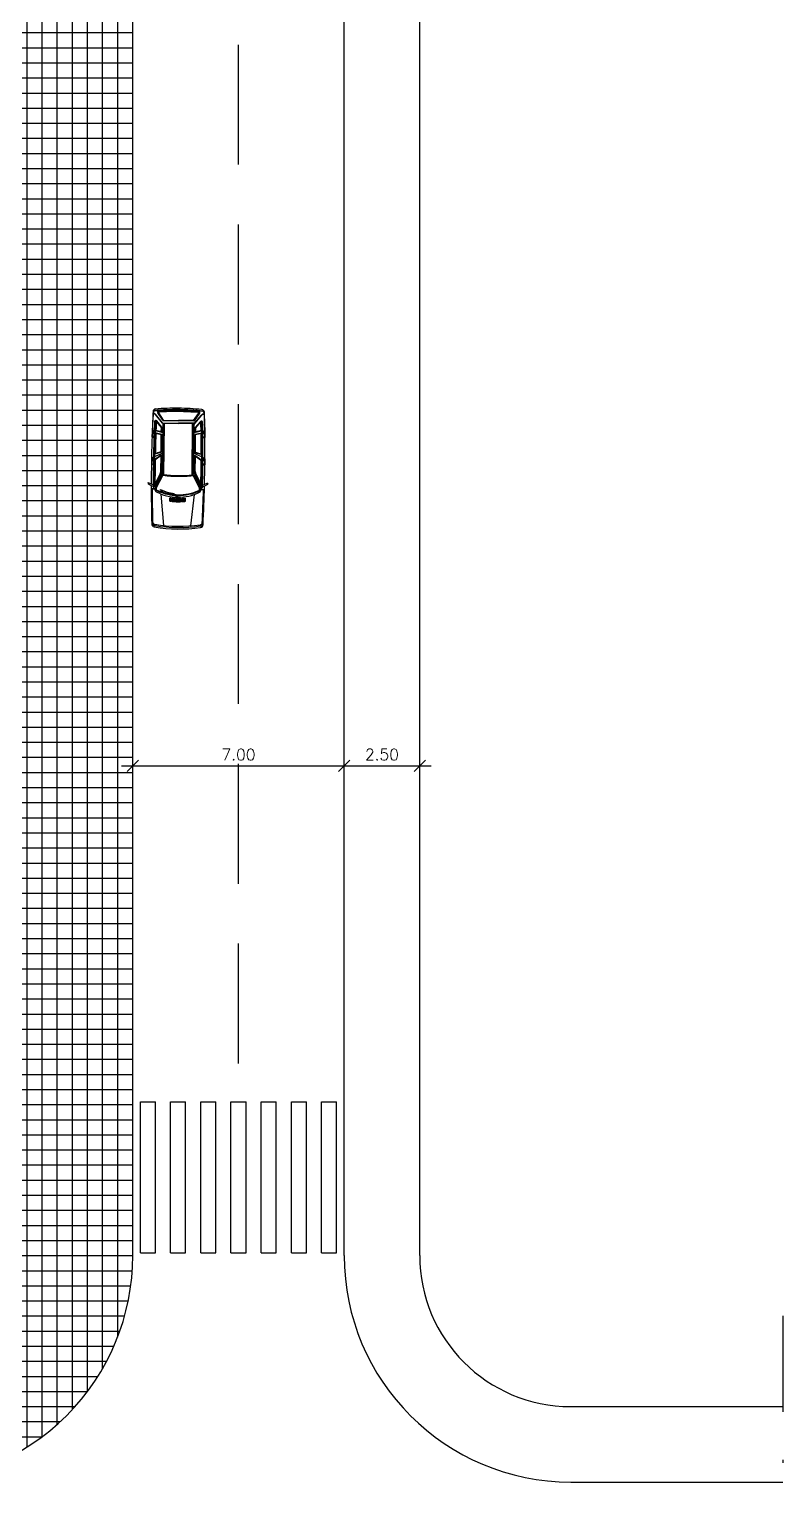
# Model space of a CAD drawing. Header units: millimetres. Extents: x 71 to 407, y 12 to 405.
# Drawn here: x 382.1 to 407.06, y 142.07 to 190.31 of the extents above; entities that cross this region are included whole.
import ezdxf

# ---------------------------------------------------------------- set-up
doc = ezdxf.new("R2010")
doc.units = ezdxf.units.MM
doc.header["$LTSCALE"] = 0.25
doc.linetypes.add('DASHDOT', pattern=[25.4, 12.7, -6.35, 0, -6.35])
doc.linetypes.add('HIDDEN', pattern=[9.525, 6.35, -3.175])
for name, color, linetype in [('CALCADAS', 250, 'Continuous'), ('COTAS', 240, 'Continuous'), ('EXTERN', 7, 'Continuous'), ('EXTERN-I', 251, 'Continuous'), ('PISO-CONCRETO', 8, 'Continuous')]:
    doc.layers.add(name, color=color, linetype=linetype)
doc.styles.get("Standard").update_dxf_attribs({"font": 'romans.shx'})
doc.dimstyles.new('250', dxfattribs={"dimscale": 2.5, "dimtxt": 0.15, "dimasz": 0.15, "dimexe": 0.15, "dimexo": 0.15, "dimgap": 0.075, "dimtad": 1, "dimzin": 4, "dimdsep": 46, "dimtxsty": 'Standard', "dimblk1": 'OBLIQUE', "dimblk2": 'OBLIQUE', "dimsah": 1, "dimcen": 0.09, "dimdle": 0.15, "dimclrd": 256, "dimclre": 256, "dimclrt": 7, "dimadec": 0, "dimazin": 0, "dimtfac": 1, "dimtmove": 2, "dimatfit": 3, "dimldrblk": 'ORIGIN', "dimfxl": 1, "dimtolj": 1, "dimtzin": 4, "dimlwd": -1, "dimarcsym": 0})

# ---------------------------------------------------------------- blocks, each defined once
blk = doc.blocks.new('_OBLIQUE')
at = {"color": 0, "linetype": 'ByBlock'}
blk.add_line((-0.5, -0.5), (0.5, 0.5), dxfattribs=at)
blk = doc.blocks.new('*D23')
at = {"layer": 'COTAS'}
blk.add_line((385.157, 165.91), (392.907, 165.91), dxfattribs=at)
at = {"layer": 'DEFPOINTS', "color": 0}
for p in [(385.532, 165.91), (392.532, 165.91), (392.532, 165.91)]:
    blk.add_point(p, dxfattribs=at)
at = {"layer": 'COTAS', "xscale": 0.375, "yscale": 0.375, "zscale": 0.375, "rotation": 180}
blk.add_blockref('_OBLIQUE', (385.532, 165.91), dxfattribs=at)
at = {"layer": 'COTAS', "xscale": 0.375, "yscale": 0.375, "zscale": 0.375}
blk.add_blockref('_OBLIQUE', (392.532, 165.91), dxfattribs=at)
at = {"layer": 'COTAS', "color": 7, "insert": (389.032, 166.285), "char_height": 0.375, "attachment_point": 5}
blk.add_mtext('\\A1;7.00', dxfattribs=at)
blk = doc.blocks.new('_Origin')
at = {"color": 0, "linetype": 'ByBlock', "lineweight": -2}
blk.add_line((0, 0), (-1, 0), dxfattribs=at)
blk.add_circle((0, 0), 0.5, dxfattribs=at)
blk = doc.blocks.new('*D24')
at = {"layer": 'COTAS'}
blk.add_line((392.157, 165.91), (395.407, 165.91), dxfattribs=at)
at = {"layer": 'DEFPOINTS', "color": 0}
for p in [(392.532, 165.91), (395.032, 165.91), (395.032, 165.91)]:
    blk.add_point(p, dxfattribs=at)
at = {"layer": 'COTAS', "xscale": 0.375, "yscale": 0.375, "zscale": 0.375, "rotation": 180}
blk.add_blockref('_OBLIQUE', (392.532, 165.91), dxfattribs=at)
at = {"layer": 'COTAS', "xscale": 0.375, "yscale": 0.375, "zscale": 0.375}
blk.add_blockref('_OBLIQUE', (395.032, 165.91), dxfattribs=at)
at = {"layer": 'COTAS', "color": 7, "insert": (393.782, 166.285), "char_height": 0.375, "attachment_point": 5}
blk.add_mtext('\\A1;2.50', dxfattribs=at)

msp = doc.modelspace()

# ---------------------------------------------------------------- hatches: boundary and pattern name
at = {"layer": 'PISO-CONCRETO'}
h = msp.add_hatch(dxfattribs=at)
h.set_pattern_fill('_USER', color=256, scale=0.5, style=0, double=1, pattern_type=0)
h.set_pattern_definition([(0, (311.53186, 147.1925), (0, 0.5), []), (90, (311.53186, 147.1925), (-0.5, 3e-17), [])])
edge = h.paths.add_edge_path()
edge.add_arc((378.032, 149.693), 7.5, 270, 360)
edge.add_line((385.532, 149.693), (385.532, 253.993))
edge.add_arc((378.032, 253.993), 7.5, 0, 90)
edge.add_line((378.032, 261.493), (245.032, 261.493))
edge.add_arc((245.032, 253.993), 7.5, 90, 180)
edge.add_line((237.532, 253.993), (237.532, 149.693))
edge.add_arc((245.032, 149.693), 7.5, 180, 270)
edge.add_line((245.032, 142.193), (378.032, 142.193))
edge = h.paths.add_edge_path(flags=16)
edge.add_arc((378.032, 149.693), 2.5, 270, 360)
edge.add_line((380.532, 149.693), (380.532, 253.993))
edge.add_arc((378.032, 253.993), 2.5, 0, 90)
edge.add_line((378.032, 256.493), (245.032, 256.493))
edge.add_arc((245.032, 253.993), 2.5, 90, 180)
edge.add_line((242.532, 253.993), (242.532, 149.693))
edge.add_arc((245.032, 149.693), 2.5, 180, 270)
edge.add_line((245.032, 147.193), (378.032, 147.193))

# ---------------------------------------------------------------- linework, layer by layer
at = {"layer": 'CALCADAS'}
for p, q in [((392.532, 149.693), (392.532, 253.993)), ((395.032, 149.693), (395.032, 253.993)), ((385.782, 149.789), (385.782, 154.789)), ((385.782, 154.789), (386.282, 154.789)), ((386.282, 149.789), (386.282, 154.789)), ((386.782, 149.789), (386.782, 154.789)), ((386.782, 154.789), (387.282, 154.789)), ((387.282, 149.789), (387.282, 154.789)), ((387.782, 149.789), (387.782, 154.789)), ((387.782, 154.789), (388.282, 154.789)), ((388.282, 149.789), (388.282, 154.789)), ((388.782, 149.789), (388.782, 154.789)), ((388.782, 154.789), (389.282, 154.789)), ((389.282, 149.789), (389.282, 154.789)), ((389.782, 149.789), (389.782, 154.789)), ((389.782, 154.789), (390.282, 154.789)), ((390.282, 149.789), (390.282, 154.789)), ((390.782, 149.789), (390.782, 154.789)), ((390.782, 154.789), (391.282, 154.789)), ((391.282, 149.789), (391.282, 154.789)), ((391.782, 149.789), (391.782, 154.789)), ((391.782, 154.789), (392.282, 154.789)), ((392.282, 149.789), (392.282, 154.789)), ((385.782, 149.789), (386.282, 149.789)), ((386.782, 149.789), (387.282, 149.789)), ((387.782, 149.789), (388.282, 149.789)), ((388.782, 149.789), (389.282, 149.789)), ((389.782, 149.789), (390.282, 149.789)), ((390.782, 149.789), (391.282, 149.789)), ((391.782, 149.789), (392.282, 149.789)), ((400.032, 144.693), (407.058, 144.693)), ((400.032, 142.193), (407.058, 142.193))]:
    msp.add_line(p, q, dxfattribs=at)
at = {"layer": 'CALCADAS', "linetype": 'HIDDEN', "ltscale": 2.5}
msp.add_line((389.032, 156.055), (389.032, 199.682), dxfattribs=at)
at = {"layer": 'CALCADAS', "linetype": 'DASHDOT'}
msp.add_line((407.058, 147.693), (407.058, 126.345), dxfattribs=at)
at = {"layer": 'CALCADAS'}
msp.add_lwpolyline([(378.032, 142.193, 0.414214), (385.532, 149.693), (385.532, 253.993, 0.414214), (378.032, 261.493), (245.032, 261.493, 0.414214), (237.532, 253.993), (237.532, 149.693, 0.414214), (245.032, 142.193)], format="xyb", close=True, dxfattribs=at)
for radius in [7.5, 5]:
    msp.add_arc((400.032, 149.693), radius, 180, 270, dxfattribs=at)
at = {"layer": 'EXTERN', "color": 133}
for p, q in [((386.169, 176.999), (386.167, 176.799)), ((387.922, 176.979), (387.92, 176.779)), ((386.148, 176.097), (386.146, 175.897)), ((387.922, 176.077), (387.92, 175.877)), ((386.04, 175.292), (386.032, 175.274)), ((386.032, 175.274), (386.042, 175.247)), ((386.04, 175.292), (386.143, 175.247)), ((386.042, 175.247), (386.143, 175.196)), ((388.008, 175.224), (387.906, 175.176)), ((388.011, 175.269), (387.907, 175.226)), ((388.019, 175.251), (388.008, 175.224)), ((388.011, 175.269), (388.019, 175.251))]:
    msp.add_line(p, q, dxfattribs=at)
for centre, radius, start, end in [((435.291, 175.207), 49.148, 177.1475, 177.8994), ((386.284, 177.649), 0.08, 94.2539, 177.1475), ((386.949, 168.702), 9.051, 89.335, 94.2539), ((386.949, 168.702), 9.051, 84.5287, 89.335), ((387.803, 177.613), 0.1, 3.6687, 84.5287), ((338.771, 176.327), 49.148, 0.7706, 1.5062), ((435.291, 175.207), 49.148, 178.1505, 178.9538), ((386.177, 176.799), 0.01, 179.335, 215.5528), ((386.179, 176.999), 0.01, 107.6465, 179.335), ((387.912, 176.979), 0.01, 359.335, 71.0235), ((387.91, 176.779), 0.01, 323.1172, 359.335), ((338.771, 176.327), 49.148, 359.7162, 0.5194), ((386.158, 176.097), 0.01, 133.1898, 179.335), ((387.912, 176.077), 0.01, 359.335, 45.4802), ((435.291, 175.207), 49.148, 179.2025, 179.954), ((386.156, 175.897), 0.01, 179.335, 217.2906), ((338.771, 176.327), 49.148, 358.716, 359.4675), ((387.91, 175.877), 0.01, 321.3794, 359.335), ((435.291, 175.207), 49.148, 180.0129, 181.4974), ((338.771, 176.327), 49.148, 357.1725, 358.6571), ((386.26, 173.922), 0.1, 179.335, 260.2583), ((387.064, 178.607), 4.854, 260.2583, 278.4117), ((387.76, 173.904), 0.1, 278.4117, 359.335)]:
    msp.add_arc(centre, radius, start, end, dxfattribs=at)
at = {"layer": 'EXTERN-I', "color": 133}
for p, q in [((386.208, 177.563), (386.176, 177.009)), ((386.218, 177.633), (386.212, 177.573)), ((386.218, 177.633), (386.219, 177.653)), ((386.515, 177.257), (386.281, 177.547)), ((386.519, 177.267), (386.286, 177.557)), ((386.523, 177.353), (386.357, 177.604)), ((386.535, 177.353), (386.378, 177.59)), ((386.552, 177.363), (386.398, 177.597)), ((387.024, 177.716), (387.024, 177.738)), ((387.024, 177.716), (387.084, 177.715)), ((387.079, 177.743), (387.029, 177.743)), ((387.034, 177.726), (387.034, 177.733)), ((387.074, 177.733), (387.034, 177.733)), ((387.034, 177.726), (387.074, 177.725)), ((387.074, 177.725), (387.074, 177.733)), ((387.084, 177.715), (387.084, 177.738)), ((387.547, 177.351), (387.707, 177.582)), ((387.564, 177.341), (387.726, 177.575)), ((387.577, 177.341), (387.748, 177.588)), ((387.578, 177.254), (387.818, 177.539)), ((387.888, 177.613), (387.887, 177.633)), ((387.888, 177.613), (387.892, 177.554)), ((387.896, 177.543), (387.915, 176.988)), ((386.478, 177.119), (386.319, 177.317)), ((386.493, 177.124), (386.325, 177.333)), ((386.476, 176.981), (386.478, 177.119)), ((386.491, 176.962), (386.493, 177.124)), ((386.516, 175.671), (386.534, 177.236)), ((386.519, 177.267), (387.049, 177.26)), ((386.526, 175.67), (386.545, 177.256)), ((386.535, 177.346), (387.05, 177.34)), ((386.545, 175.556), (386.565, 177.256)), ((386.545, 177.256), (387.048, 177.25)), ((386.565, 177.356), (387.05, 177.35)), ((386.565, 175.555), (386.585, 177.256)), ((387.552, 177.245), (387.048, 177.25)), ((387.578, 177.254), (387.049, 177.26)), ((387.535, 177.345), (387.05, 177.35)), ((387.564, 177.334), (387.05, 177.34)), ((387.493, 175.545), (387.512, 177.245)), ((387.513, 175.544), (387.532, 177.245)), ((387.534, 175.659), (387.552, 177.245)), ((387.544, 175.659), (387.562, 177.224)), ((387.582, 177.244), (387.822, 177.529)), ((387.599, 176.949), (387.601, 177.111)), ((387.601, 177.111), (387.774, 177.317)), ((387.614, 176.968), (387.616, 177.105)), ((387.616, 177.105), (387.78, 177.3)), ((386.24, 177.029), (386.176, 177.009)), ((386.177, 176.789), (386.2, 176.789)), ((386.179, 177.009), (386.212, 177.009)), ((386.186, 176.919), (386.185, 176.829)), ((386.195, 176.819), (386.21, 176.819)), ((386.197, 176.929), (386.212, 176.929)), ((386.21, 176.819), (386.21, 176.799)), ((386.212, 177.009), (386.212, 176.929)), ((386.24, 177.029), (386.531, 176.951)), ((386.277, 176.951), (386.49, 176.894)), ((386.286, 176.933), (386.475, 176.882)), ((386.29, 177.032), (386.476, 176.981)), ((386.469, 176.315), (386.475, 176.882)), ((386.484, 176.303), (386.49, 176.894)), ((387.851, 177.01), (387.559, 176.939)), ((387.591, 176.29), (387.598, 176.881)), ((387.813, 176.933), (387.598, 176.881)), ((387.606, 176.301), (387.613, 176.869)), ((387.803, 176.916), (387.613, 176.869)), ((387.802, 177.014), (387.614, 176.968)), ((387.851, 177.01), (387.915, 176.989)), ((387.876, 176.799), (387.876, 176.779)), ((387.891, 176.799), (387.876, 176.799)), ((387.879, 176.989), (387.878, 176.909)), ((387.893, 176.909), (387.878, 176.909)), ((387.912, 176.989), (387.879, 176.989)), ((387.909, 176.769), (387.886, 176.769)), ((387.903, 176.899), (387.902, 176.809)), ((386.158, 176.107), (386.523, 176.278)), ((386.158, 176.107), (386.191, 176.107)), ((386.191, 176.107), (386.191, 176.027)), ((386.482, 176.213), (386.253, 176.049)), ((386.484, 176.303), (386.256, 176.236)), ((386.467, 176.184), (386.263, 176.038)), ((386.469, 176.315), (386.267, 176.254)), ((386.461, 175.671), (386.467, 176.184)), ((386.476, 175.671), (386.482, 176.213)), ((387.912, 176.087), (387.551, 176.266)), ((387.584, 175.658), (387.59, 176.2)), ((387.59, 176.2), (387.816, 176.031)), ((387.591, 176.29), (387.817, 176.218)), ((387.599, 175.658), (387.605, 176.17)), ((387.605, 176.17), (387.806, 176.02)), ((387.606, 176.301), (387.807, 176.236)), ((387.879, 176.087), (387.878, 176.007)), ((387.912, 176.087), (387.879, 176.087)), ((386.156, 175.887), (386.179, 175.887)), ((386.165, 176.017), (386.164, 175.927)), ((386.174, 175.917), (386.189, 175.917)), ((386.176, 176.027), (386.191, 176.027)), ((386.189, 175.917), (386.189, 175.897)), ((387.877, 175.897), (387.876, 175.877)), ((387.892, 175.897), (387.877, 175.897)), ((387.893, 176.007), (387.878, 176.007)), ((387.909, 175.867), (387.886, 175.867)), ((387.903, 175.997), (387.902, 175.907)), ((386.143, 175.247), (386.214, 175.215)), ((386.143, 175.196), (386.194, 175.17)), ((386.194, 175.17), (386.208, 175.177)), ((386.208, 175.241), (386.288, 175.259)), ((386.208, 175.231), (386.282, 175.247)), ((386.218, 175.199), (386.208, 175.177)), ((386.214, 175.177), (386.208, 175.177)), ((386.218, 175.199), (386.214, 175.215)), ((386.216, 175.206), (386.218, 175.206)), ((386.22, 175.204), (386.219, 175.18)), ((386.225, 175.203), (386.224, 175.18)), ((386.455, 175.584), (386.227, 175.14)), ((386.23, 175.203), (386.229, 175.18)), ((386.235, 175.203), (386.234, 175.179)), ((386.24, 175.203), (386.239, 175.179)), ((386.491, 175.566), (386.247, 175.092)), ((386.499, 175.559), (386.267, 175.109)), ((386.442, 175.591), (386.269, 175.254)), ((386.501, 175.541), (386.275, 175.103)), ((386.514, 175.516), (386.307, 175.113)), ((387.543, 175.504), (387.741, 175.097)), ((387.557, 175.529), (387.772, 175.085)), ((387.559, 175.547), (387.78, 175.092)), ((387.567, 175.554), (387.799, 175.074)), ((387.603, 175.571), (387.821, 175.121)), ((387.616, 175.578), (387.782, 175.237)), ((387.842, 175.222), (387.763, 175.241)), ((387.842, 175.212), (387.768, 175.23)), ((387.81, 175.185), (387.809, 175.161)), ((387.815, 175.185), (387.814, 175.161)), ((387.82, 175.185), (387.819, 175.161)), ((387.825, 175.185), (387.824, 175.161)), ((387.83, 175.185), (387.829, 175.161)), ((387.831, 175.181), (387.836, 175.197)), ((387.831, 175.181), (387.84, 175.159)), ((387.833, 175.187), (387.832, 175.187)), ((387.834, 175.158), (387.84, 175.159)), ((387.907, 175.226), (387.836, 175.197)), ((387.855, 175.151), (387.84, 175.159)), ((387.906, 175.176), (387.855, 175.151)), ((386.247, 175.092), (386.143, 175.084)), ((386.258, 175.078), (386.143, 175.068)), ((386.449, 175.054), (386.452, 175.062)), ((386.559, 173.87), (386.471, 174.912)), ((386.743, 174.944), (387.011, 174.827)), ((386.758, 174.68), (386.759, 174.776)), ((386.772, 174.678), (386.773, 174.774)), ((386.782, 174.676), (386.784, 174.772)), ((387.021, 174.838), (386.792, 174.933)), ((386.796, 174.675), (386.797, 174.77)), ((386.807, 174.673), (386.808, 174.769)), ((386.821, 174.671), (386.822, 174.767)), ((386.831, 174.67), (386.832, 174.766)), ((386.845, 174.669), (386.846, 174.764)), ((386.855, 174.667), (386.856, 174.763)), ((386.869, 174.666), (386.87, 174.762)), ((386.879, 174.665), (386.88, 174.761)), ((386.893, 174.664), (386.894, 174.759)), ((386.897, 174.917), (386.899, 174.926)), ((386.903, 174.664), (386.904, 174.759)), ((386.917, 174.662), (386.918, 174.758)), ((386.927, 174.662), (386.928, 174.758)), ((386.941, 174.661), (386.942, 174.756)), ((386.951, 174.66), (386.952, 174.756)), ((386.965, 174.659), (386.966, 174.755)), ((386.976, 174.661), (386.977, 174.756)), ((386.99, 174.659), (386.991, 174.755)), ((386.999, 174.66), (387, 174.756)), ((387.013, 174.658), (387.014, 174.754)), ((387.018, 174.83), (387.021, 174.838)), ((387.024, 174.658), (387.025, 174.754)), ((387.038, 174.659), (387.039, 174.755)), ((387.047, 174.658), (387.048, 174.754)), ((387.061, 174.66), (387.062, 174.755)), ((387.072, 174.658), (387.073, 174.754)), ((387.086, 174.659), (387.087, 174.755)), ((387.096, 174.659), (387.097, 174.754)), ((387.11, 174.66), (387.111, 174.756)), ((387.12, 174.66), (387.121, 174.755)), ((387.134, 174.661), (387.135, 174.757)), ((387.144, 174.661), (387.145, 174.756)), ((387.158, 174.662), (387.159, 174.758)), ((387.168, 174.662), (387.169, 174.758)), ((387.182, 174.664), (387.183, 174.759)), ((387.192, 174.665), (387.193, 174.76)), ((387.206, 174.666), (387.207, 174.762)), ((387.217, 174.667), (387.218, 174.763)), ((387.231, 174.668), (387.232, 174.764)), ((387.241, 174.67), (387.242, 174.765)), ((387.255, 174.671), (387.256, 174.767)), ((387.265, 174.673), (387.266, 174.769)), ((387.279, 174.674), (387.28, 174.77)), ((387.459, 173.859), (387.571, 174.899)), ((387.788, 175.06), (387.903, 175.048)), ((387.799, 175.074), (387.903, 175.063)), ((386.261, 173.911), (386.261, 173.873)), ((386.266, 173.91), (386.266, 173.872)), ((386.559, 173.87), (386.579, 173.828)), ((387.459, 173.859), (387.439, 173.818)), ((387.753, 173.893), (387.753, 173.854)), ((387.758, 173.894), (387.758, 173.856))]:
    msp.add_line(p, q, dxfattribs=at)
for centre, radius, start, end in [((386.949, 168.702), 8.891, 94.5859, 94.7792), ((386.949, 168.702), 8.901, 94.5516, 94.7514), ((386.248, 177.631), 0.03, 94.4915, 177.1703), ((386.249, 177.651), 0.03, 94.4751, 177.1468), ((386.242, 177.515), 0.05, 38.7919, 94.5859), ((386.247, 177.526), 0.05, 38.7919, 94.5516), ((386.949, 168.702), 8.986, 89.335, 94.4915), ((386.949, 168.702), 9.006, 89.335, 94.4751), ((386.382, 177.621), 0.03, 93.6377, 213.3853), ((386.403, 177.607), 0.03, 93.5086, 213.3853), ((386.949, 168.702), 8.966, 89.335, 93.6377), ((386.415, 177.608), 0.02, 93.4345, 213.3853), ((386.949, 168.702), 8.951, 89.335, 93.5086), ((386.949, 168.702), 8.941, 89.335, 93.4345), ((387.029, 177.738), 0.005, 89.335, 179.335), ((386.949, 168.702), 8.966, 85.0322, 89.335), ((386.949, 168.702), 8.951, 85.1613, 89.335), ((386.949, 168.702), 8.941, 85.2354, 89.335), ((386.949, 168.702), 9.006, 84.1949, 89.335), ((386.949, 168.702), 8.986, 84.1785, 89.335), ((387.079, 177.738), 0.005, 359.335, 89.335), ((387.69, 177.593), 0.02, 325.2847, 85.2354), ((387.702, 177.592), 0.03, 325.2847, 85.1613), ((387.723, 177.605), 0.03, 325.2847, 85.0322), ((387.856, 177.507), 0.05, 84.1184, 139.8781), ((387.861, 177.497), 0.05, 84.0841, 139.8781), ((387.857, 177.633), 0.03, 1.5232, 84.1949), ((387.858, 177.613), 0.03, 1.4997, 84.1785), ((386.949, 168.702), 8.901, 83.9185, 84.1184), ((386.949, 168.702), 8.891, 83.8908, 84.0841), ((435.291, 175.197), 49.083, 177.5327, 179.9755), ((435.304, 175.207), 49.058, 177.5324, 179.9505), ((386.293, 177.308), 0.04, 38.7919, 177.5327), ((435.304, 175.207), 49.048, 177.5413, 177.8682), ((386.311, 177.318), 0.02, 38.7919, 177.5324), ((435.304, 175.214), 49.038, 177.5546, 177.8787), ((386.311, 177.311), 0.01, 38.7919, 177.5413), ((386.32, 177.306), 0.01, 94.0667, 177.5546), ((386.54, 177.262), 0.0261, 191.4639, 257.206), ((386.535, 177.361), 0.015, 213.3853, 269.335), ((386.547, 177.361), 0.015, 213.3853, 269.335), ((386.565, 177.371), 0.015, 213.3853, 269.335), ((387.535, 177.36), 0.015, 269.335, 325.2847), ((387.552, 177.35), 0.015, 269.335, 325.2847), ((387.557, 177.25), 0.0261, 281.4639, 347.206), ((387.564, 177.349), 0.015, 269.335, 325.2847), ((387.787, 177.301), 0.02, 1.1375, 139.8781), ((387.805, 177.291), 0.04, 1.1372, 139.8781), ((387.778, 177.289), 0.01, 1.1153, 84.6032), ((387.787, 177.294), 0.01, 1.1287, 139.8781), ((338.759, 176.334), 49.038, 0.7913, 1.1153), ((338.759, 176.328), 49.048, 0.8018, 1.1287), ((338.759, 176.328), 49.058, 358.7194, 1.1375), ((338.771, 176.317), 49.083, 358.6944, 1.1372), ((386.177, 176.799), 0.01, 215.5528, 269.335), ((386.179, 176.999), 0.01, 89.335, 107.6465), ((386.195, 176.829), 0.01, 179.335, 269.335), ((386.196, 176.919), 0.01, 89.335, 179.335), ((386.2, 176.799), 0.01, 269.335, 359.335), ((435.304, 175.207), 49.048, 177.983, 178.7763), ((435.304, 175.207), 49.038, 177.9857, 178.7726), ((338.759, 176.328), 49.038, 359.8974, 0.6842), ((338.759, 176.328), 49.048, 359.8937, 0.6869), ((387.886, 176.779), 0.01, 179.335, 269.335), ((387.892, 176.809), 0.01, 269.335, 359.335), ((387.893, 176.899), 0.01, 359.335, 89.335), ((387.91, 176.779), 0.01, 269.335, 323.1172), ((387.912, 176.979), 0.01, 71.0235, 89.335), ((386.158, 176.097), 0.01, 89.335, 133.1898), ((387.912, 176.077), 0.01, 45.4802, 89.335), ((386.156, 175.897), 0.01, 217.2906, 269.335), ((386.174, 175.927), 0.01, 179.335, 269.335), ((386.175, 176.017), 0.01, 89.335, 179.335), ((386.179, 175.897), 0.01, 269.335, 359.335), ((435.304, 175.207), 49.048, 179.0293, 179.948), ((435.304, 175.207), 49.038, 179.0207, 179.9454), ((386.276, 175.673), 0.185, 332.8004, 359.335), ((386.276, 175.673), 0.2, 332.8004, 359.335), ((386.276, 175.673), 0.24, 332.8004, 359.335), ((386.276, 175.673), 0.25, 332.8004, 359.335), ((387.784, 175.656), 0.25, 179.335, 205.8696), ((387.784, 175.656), 0.24, 179.335, 205.8696), ((387.784, 175.656), 0.2, 179.335, 205.8696), ((387.784, 175.656), 0.185, 179.335, 205.8696), ((338.759, 176.328), 49.038, 358.7246, 359.6493), ((338.759, 176.328), 49.048, 358.722, 359.6407), ((387.886, 175.877), 0.01, 179.335, 269.335), ((387.892, 175.907), 0.01, 269.335, 359.335), ((387.893, 175.997), 0.01, 359.335, 89.335), ((387.91, 175.877), 0.01, 269.335, 321.3794), ((435.291, 175.197), 49.083, 180.0231, 180.0617), ((386.218, 175.144), 0.01, 180.0617, 332.8004), ((386.214, 175.182), 0.005, 268.4208, 359.335), ((386.218, 175.204), 0.002, 359.335, 89.335), ((386.222, 175.18), 0.0025, 179.335, 359.335), ((386.222, 175.203), 0.0025, 359.335, 179.335), ((386.227, 175.18), 0.0025, 179.335, 359.335), ((386.227, 175.203), 0.0025, 359.335, 179.335), ((386.232, 175.18), 0.0025, 179.335, 359.335), ((386.232, 175.203), 0.0025, 359.335, 179.335), ((386.237, 175.179), 0.0025, 179.335, 359.335), ((386.237, 175.203), 0.0025, 359.335, 179.335), ((386.527, 175.528), 0.03, 82.6228, 152.8004), ((386.54, 175.503), 0.03, 82.8377, 152.8004), ((387.078, 179.78), 4.258, 262.6228, 269.335), ((387.078, 179.78), 4.281, 262.8377, 269.335), ((387.078, 179.78), 4.258, 269.335, 276.0472), ((387.078, 179.78), 4.281, 269.335, 275.8323), ((387.516, 175.491), 0.03, 25.8696, 95.8323), ((387.53, 175.516), 0.03, 25.8696, 96.0472), ((387.812, 175.161), 0.0025, 179.335, 359.335), ((387.812, 175.185), 0.0025, 359.335, 179.335), ((387.817, 175.161), 0.0025, 179.335, 359.335), ((387.817, 175.185), 0.0025, 359.335, 179.335), ((387.822, 175.161), 0.0025, 179.335, 359.335), ((387.822, 175.185), 0.0025, 359.335, 179.335), ((387.83, 175.126), 0.01, 205.8696, 358.6083), ((387.827, 175.161), 0.0025, 179.335, 359.335), ((387.827, 175.185), 0.0025, 359.335, 179.335), ((387.834, 175.163), 0.005, 179.335, 270.2492), ((387.832, 175.185), 0.002, 89.335, 179.335), ((338.771, 176.317), 49.083, 358.6083, 358.6469), ((435.291, 175.207), 49.133, 180.1603, 181.4936), ((435.291, 175.207), 49.118, 180.1589, 181.4495), ((386.347, 175.068), 0.09, 173.9286, 241.9046), ((386.347, 175.068), 0.09, 152.8004, 173.9286), ((386.32, 175.08), 0.05, 152.8004, 244.2967), ((387.041, 176.578), 1.712, 244.2967, 265.7425), ((386.351, 175.09), 0.05, 152.8004, 245.122), ((387.038, 176.362), 1.557, 241.9046, 269.335), ((387.041, 176.578), 1.689, 245.122, 263.379), ((386.453, 175.051), 0.005, 155.5236, 245.6839), ((387.189, 176.68), 1.793, 245.6839, 260.4294), ((387.188, 176.675), 1.773, 245.498, 260.6154), ((386.766, 174.687), 0.0108, 223.2015, 304.6135), ((386.765, 174.767), 0.0107, 42.4694, 124.8996), ((386.79, 174.684), 0.0108, 223.2015, 304.6135), ((386.79, 174.763), 0.0107, 42.4694, 124.8996), ((386.814, 174.68), 0.0108, 223.2015, 304.6135), ((386.814, 174.76), 0.0107, 42.4694, 124.8996), ((386.822, 174.928), 0.005, 260.4294, 350.5897), ((386.839, 174.678), 0.0108, 223.2015, 304.6135), ((386.838, 174.757), 0.0107, 42.4694, 124.8996), ((386.863, 174.675), 0.0108, 223.2015, 304.6135), ((386.862, 174.754), 0.0107, 42.4694, 124.8996), ((386.887, 174.672), 0.0108, 223.2015, 304.6135), ((386.886, 174.752), 0.0107, 42.4694, 124.8996), ((387.041, 176.578), 1.689, 264.581, 269.335), ((386.911, 174.671), 0.0108, 223.2015, 304.6135), ((386.91, 174.751), 0.0107, 42.4694, 124.8996), ((386.935, 174.669), 0.0108, 223.2015, 304.6135), ((386.934, 174.749), 0.0107, 42.4694, 124.8996), ((387.041, 176.578), 1.712, 266.9508, 269.335), ((386.959, 174.668), 0.0108, 223.2015, 304.6135), ((386.959, 174.748), 0.0107, 42.4694, 124.8996), ((386.984, 174.668), 0.0108, 223.2015, 304.6135), ((386.983, 174.748), 0.0107, 42.4694, 124.8996), ((387.007, 174.667), 0.0108, 223.2015, 304.6135), ((387.006, 174.747), 0.0107, 42.4694, 124.8996), ((387.013, 174.832), 0.005, 246.4133, 336.4133), ((387.038, 176.362), 1.557, 269.335, 296.7654), ((387.041, 176.578), 1.689, 269.335, 293.548), ((387.041, 176.578), 1.712, 269.335, 294.3733), ((387.03, 174.667), 0.0108, 234.0565, 315.4685), ((387.032, 174.747), 0.0107, 53.7704, 136.2006), ((387.053, 174.667), 0.0108, 234.0565, 315.4685), ((387.056, 174.747), 0.0107, 53.7704, 136.2006), ((387.078, 174.666), 0.0108, 234.0565, 315.4685), ((387.08, 174.746), 0.0107, 53.7704, 136.2006), ((387.102, 174.667), 0.0108, 234.0565, 315.4685), ((387.105, 174.747), 0.0107, 53.7704, 136.2006), ((387.126, 174.668), 0.0108, 234.0565, 315.4685), ((387.129, 174.748), 0.0107, 53.7704, 136.2006), ((387.15, 174.669), 0.0108, 234.0565, 315.4685), ((387.153, 174.749), 0.0107, 53.7704, 136.2006), ((387.174, 174.671), 0.0108, 234.0565, 315.4685), ((387.177, 174.751), 0.0107, 53.7704, 136.2006), ((387.199, 174.673), 0.0108, 234.0565, 315.4685), ((387.201, 174.753), 0.0107, 53.7704, 136.2006), ((387.223, 174.675), 0.0108, 234.0565, 315.4685), ((387.225, 174.755), 0.0107, 53.7704, 136.2006), ((387.247, 174.678), 0.0108, 234.0565, 315.4685), ((387.25, 174.758), 0.0107, 53.7704, 136.2006), ((387.271, 174.681), 0.0108, 234.0565, 315.4685), ((387.274, 174.761), 0.0107, 53.7704, 136.2006), ((387.696, 175.075), 0.05, 293.548, 25.8696), ((387.699, 175.052), 0.09, 296.7654, 4.7414), ((387.727, 175.063), 0.05, 294.3733, 25.8696), ((387.699, 175.052), 0.09, 4.7414, 25.8696), ((338.771, 176.327), 49.118, 357.2205, 358.511), ((338.771, 176.327), 49.133, 357.1764, 358.5097), ((386.225, 173.928), 0.05, 181.4936, 259.8288), ((386.239, 173.966), 0.05, 181.4495, 259.9147), ((387.064, 178.607), 4.804, 259.8288, 260.3418), ((387.064, 178.607), 4.764, 259.9147, 260.2938), ((386.259, 173.873), 0.002, 260.3418, 359.335), ((387.064, 178.607), 4.764, 260.3547, 278.4117), ((386.268, 173.872), 0.002, 179.335, 260.4505), ((387.064, 178.607), 4.804, 260.4505, 278.4117), ((387.751, 173.854), 0.002, 278.2195, 359.335), ((387.064, 178.607), 4.764, 278.3762, 278.7552), ((387.76, 173.856), 0.002, 179.335, 278.3282), ((387.064, 178.607), 4.804, 278.3282, 278.8412), ((387.76, 173.904), 0.1, 278.4117, 359.335), ((387.782, 173.948), 0.05, 278.7552, 357.2205), ((387.795, 173.91), 0.05, 278.8412, 357.1764)]:
    msp.add_arc(centre, radius, start, end, dxfattribs=at)

# ---------------------------------------------------------------- dimensions: what is measured, and where the dimension line sits
at = {"layer": 'COTAS'}
for base, p1, p2, picture, middle in [((392.532, 165.91), (385.532, 165.91), (392.532, 165.91), '*D23', (389.032, 166.285)), ((395.032, 165.91), (392.532, 165.91), (395.032, 165.91), '*D24', (393.782, 166.285))]:
    dim = msp.add_linear_dim(base=base, p1=p1, p2=p2, dimstyle='250', dxfattribs=at)
    dim.commit()
    dim.dimension.update_dxf_attribs({"geometry": picture, "text_midpoint": middle})

doc.saveas('drawing.dxf')
